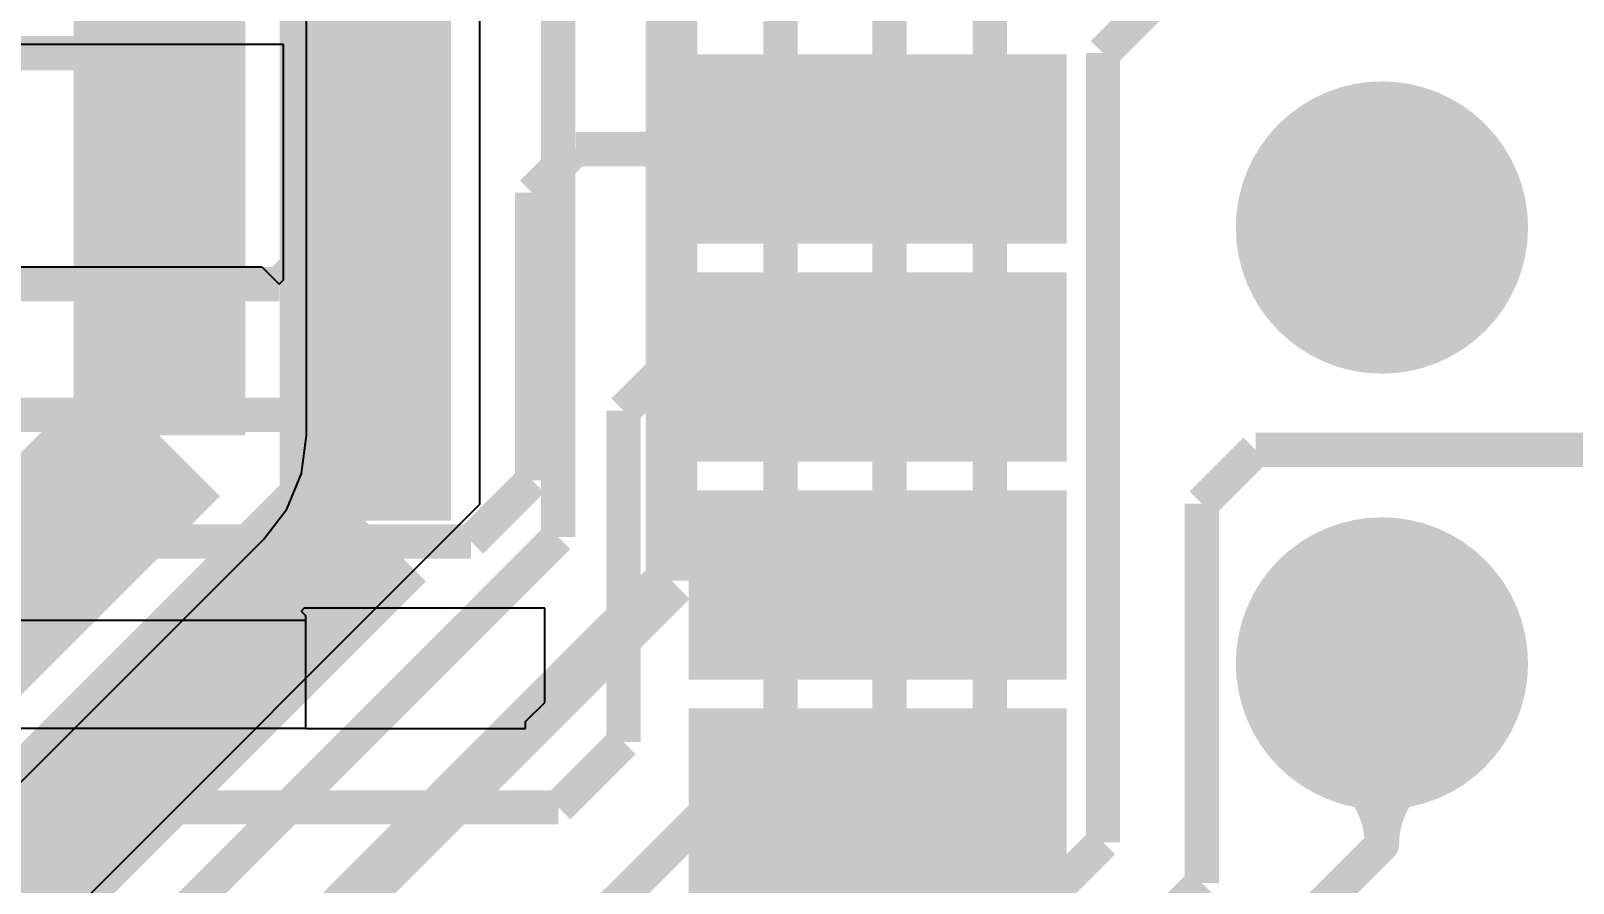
# Model space of a CAD drawing. Extents: x 56.2 to 141.8, y 48 to 96.4.
# Drawn here: x 121.62 to 130.6, y 77.38 to 82.35 of the extents above; entities that cross this region are included whole.
import ezdxf

# ---------------------------------------------------------------- set-up
doc = ezdxf.new("R2010")
doc.units = 0
doc.header["$MEASUREMENT"] = 0
doc.layers.get('0').update_dxf_attribs({"linetype": 'CONTINUOUS'})
doc.layers.get('Defpoints').update_dxf_attribs({"linetype": 'CONTINUOUS'})
for name, color, linetype in [('BOTTOMLAYER', 5, 'CONTINUOUS'), ('BOTTOMSOLDER', 6, 'CONTINUOUS'), ('MULTILAYER', 9, 'CONTINUOUS'), ('TOPLAYER', 1, 'CONTINUOUS'), ('TOPPASTE', 8, 'CONTINUOUS'), ('TOPSOLDER', 216, 'CONTINUOUS')]:
    doc.layers.add(name, color=color, linetype=linetype)
doc.dimstyles.get("Standard").update_dxf_attribs({"dimtxt": 1, "dimasz": 0.18, "dimexe": 0.18, "dimexo": 0.0625, "dimgap": 0.09, "dimtad": 0, "dimtih": 1, "dimtoh": 1, "dimzin": 0, "dimdsep": 46, "dimtxsty": 'Standard', "dimcen": 0.09, "dimclrd": 1, "dimclre": 1, "dimclrt": 3, "dimadec": 0, "dimazin": 0, "dimtfac": 1, "dimtofl": 0, "dimtmove": 0, "dimatfit": 3, "dimfxl": 1, "dimtolj": 1, "dimtzin": 0, "dimarcsym": 0})

# ---------------------------------------------------------------- blocks, each defined once
blk = doc.blocks.new('*D1')
at = {"color": 1, "linetype": 'Continuous', "lineweight": -2, "transparency": 16777216}
for p, q in [((129.5517, 86.2838), (140.2939, 86.2838)), ((140.1139, 86.1038), (140.1139, 77.9838)), ((140.1139, 68.6838), (140.1139, 76.8038)), ((129.5517, 68.5038), (140.2939, 68.5038))]:
    blk.add_line(p, q, dxfattribs=at)
at = {"color": 1, "linetype": 'Continuous', "transparency": 16777216}
for points in [[(140.0839, 86.1038), (140.1439, 86.1038), (140.1139, 86.2838)], [(140.0839, 68.6838), (140.1439, 68.6838), (140.1139, 68.5038)]]:
    blk.add_solid(points, dxfattribs=at)
at = {"layer": 'Defpoints', "color": 0, "linetype": 'Continuous', "transparency": 16777216}
for p in [(129.4892, 86.2838), (129.4892, 68.5038), (140.1139, 68.5038)]:
    blk.add_point(p, dxfattribs=at)
at = {"color": 3, "linetype": 'Continuous', "transparency": 16777216, "insert": (140.1139, 77.3938), "char_height": 1, "attachment_point": 5}
blk.add_mtext('\\A1;17.78', dxfattribs=at)

msp = doc.modelspace()

# ---------------------------------------------------------------- linework, layer by layer
at = {"layer": 'BOTTOMLAYER'}
for p, q in [((124.229785, 88.684552), (124.229785, 79.590448)), ((123.221709, 79.992431), (123.221709, 84.112204)), ((123.192497, 79.770536), (123.221709, 79.992431)), ((123.106848, 79.563763), (123.192497, 79.770536)), ((124.229785, 79.590448), (121.189168, 76.549832)), ((122.970602, 79.386204), (123.106848, 79.563763)), ((118.586334, 75.001935), (122.970602, 79.386204))]:
    msp.add_line(p, q, dxfattribs=at)
for points, const_width in [([(125.349, 79.1464), (125.349, 90.1446)], 0.299999), ([(124.6886, 79.4004), (124.6886, 88.8746)], 0.2), ([(125.984, 78.232), (125.984, 85.852)], 0.2), ([(123.564376, 79.495376), (123.564376, 84.995024)], 1.000001), ([(122.364376, 79.992431), (122.364376, 84.112224)], 1.000001), ([(126.619, 78.0542), (126.619, 84.5566)], 0.2), ([(127.2032, 77.8002), (127.2032, 83.2358)], 0.2), ([(127.8636, 82.2198), (128.2446, 82.6008)], 0.2), ([(127.8636, 77.6224), (127.8636, 82.2198)], 0.2), ([(117.729, 75.357055), (122.364376, 79.992431)], 1.000001), ([(128.4392, 79.595), (128.7526, 79.9084)], 0.2), ([(128.7526, 79.9084), (130.7338, 79.9084)], 0.2), ([(119.253, 75.184), (123.564376, 79.495376)], 1.000001), ([(128.4392, 77.3852), (128.4392, 79.595)], 0.2), ([(121.5136, 76.2254), (124.6886, 79.4004)], 0.2), ([(122.1994, 75.9968), (125.349, 79.1464)], 0.299999), ([(129.4892, 77.608725), (129.4892, 78.6638)], 0.2), ([(124.7394, 76.9874), (125.984, 78.232)], 0.2), ([(124.968, 76.4032), (126.619, 78.0542)], 0.2), ([(125.2474, 75.8444), (127.2032, 77.8002)], 0.2), ([(125.5268, 75.2856), (127.8636, 77.6224)], 0.2), ([(125.896075, 74.0156), (129.4892, 77.608725)], 0.2), ([(125.6878, 74.6338), (128.4392, 77.3852)], 0.2)]:
    msp.add_lwpolyline(points, dxfattribs=dict(at, const_width=const_width))
for points, const_width in [([(129.114199, 81.2038, 1), (129.864201, 81.2038, 1)], 0.749999), ([(129.114199, 78.6638, 1), (129.864201, 78.6638, 1)], 0.749999), ([(122.4812, 78.613, 1), (122.7812, 78.613, 1)], 0.299999), ([(129.146879, 78.083242, 1), (129.246879, 78.083242, 1)], 0.1), ([(129.146879, 78.083242, 1), (129.246879, 78.083242, 1)], 0.1), ([(129.146879, 78.083242, 1), (129.246879, 78.083242, 1)], 0.1), ([(129.146879, 78.083242, 1), (129.246879, 78.083242, 1)], 0.1), ([(129.146879, 78.083242, 1), (129.246879, 78.083242, 1)], 0.1), ([(129.146879, 78.083242, 1), (129.246879, 78.083242, 1)], 0.1), ([(129.146879, 78.083242, 1), (129.246879, 78.083242, 1)], 0.1), ([(129.146879, 78.083242, 1), (129.246879, 78.083242, 1)], 0.1), ([(129.146879, 78.083242, 1), (129.246879, 78.083242, 1)], 0.1), ([(129.146879, 78.083242, 1), (129.246879, 78.083242, 1)], 0.1), ([(129.146879, 78.083242, 1), (129.246879, 78.083242, 1)], 0.1), ([(129.731521, 78.083242, 1), (129.831521, 78.083242, 1)], 0.1), ([(129.731521, 78.083242, 1), (129.831521, 78.083242, 1)], 0.1), ([(129.731521, 78.083242, 1), (129.831521, 78.083242, 1)], 0.1), ([(129.731521, 78.083242, 1), (129.831521, 78.083242, 1)], 0.1), ([(129.731521, 78.083242, 1), (129.831521, 78.083242, 1)], 0.1), ([(129.731521, 78.083242, 1), (129.831521, 78.083242, 1)], 0.1), ([(129.731521, 78.083242, 1), (129.831521, 78.083242, 1)], 0.1), ([(129.731521, 78.083242, 1), (129.831521, 78.083242, 1)], 0.1), ([(129.731521, 78.083242, 1), (129.831521, 78.083242, 1)], 0.1), ([(129.731521, 78.083242, 1), (129.831521, 78.083242, 1)], 0.1), ([(129.731521, 78.083242, 1), (129.831521, 78.083242, 1)], 0.1), ([(129.4392, 77.608768, 1), (129.5392, 77.608768, 1)], 0.1), ([(129.4392, 77.608768, 1), (129.5392, 77.608768, 1)], 0.1), ([(129.4392, 77.608768, 1), (129.5392, 77.608768, 1)], 0.1), ([(129.4392, 77.608768, 1), (129.5392, 77.608768, 1)], 0.1), ([(129.4392, 77.608768, 1), (129.5392, 77.608768, 1)], 0.1), ([(129.4392, 77.608768, 1), (129.5392, 77.608768, 1)], 0.1), ([(129.4392, 77.608768, 1), (129.5392, 77.608768, 1)], 0.1), ([(129.4392, 77.608768, 1), (129.5392, 77.608768, 1)], 0.1), ([(129.4392, 77.608768, 1), (129.5392, 77.608768, 1)], 0.1), ([(129.4392, 77.608768, 1), (129.5392, 77.608768, 1)], 0.1), ([(129.4392, 77.608768, 1), (129.5392, 77.608768, 1)], 0.1), ([(129.4392, 77.608768, 1), (129.5392, 77.608768, 1)], 0.1), ([(129.4392, 77.608768, 1), (129.5392, 77.608768, 1)], 0.1), ([(129.4392, 77.608768, 1), (129.5392, 77.608768, 1)], 0.1), ([(129.4392, 77.608768, 1), (129.5392, 77.608768, 1)], 0.1), ([(129.4392, 77.608768, 1), (129.5392, 77.608768, 1)], 0.1), ([(129.4392, 77.608768, 1), (129.5392, 77.608768, 1)], 0.1), ([(129.4392, 77.608768, 1), (129.5392, 77.608768, 1)], 0.1), ([(129.4392, 77.608768, 1), (129.5392, 77.608768, 1)], 0.1), ([(129.4392, 77.608768, 1), (129.5392, 77.608768, 1)], 0.1), ([(129.4392, 77.608768, 1), (129.5392, 77.608768, 1)], 0.1), ([(129.4392, 77.608768, 1), (129.5392, 77.608768, 1)], 0.1)]:
    msp.add_lwpolyline(points, format="xyb", close=True, dxfattribs=dict(at, const_width=const_width))
at = {"layer": 'BOTTOMLAYER', "const_width": 0.2}
for points in [[(129.196879, 78.083242, -0.28332), (129.4892, 77.608768)], [(129.196879, 78.083242, -0.28332), (129.4892, 77.608768)], [(129.196879, 78.083242, -0.28332), (129.4892, 77.608768)], [(129.196879, 78.083242, -0.28332), (129.4892, 77.608768)], [(129.196879, 78.083242, -0.28332), (129.4892, 77.608768)], [(129.196879, 78.083242, -0.28332), (129.4892, 77.608768)], [(129.196879, 78.083242, -0.28332), (129.4892, 77.608768)], [(129.196879, 78.083242, -0.28332), (129.4892, 77.608768)], [(129.196879, 78.083242, -0.28332), (129.4892, 77.608768)], [(129.196879, 78.083242, -0.28332), (129.4892, 77.608768)], [(129.196879, 78.083242, -0.28332), (129.4892, 77.608768)], [(129.4892, 77.608768, -0.28332), (129.781521, 78.083242)], [(129.4892, 77.608768, -0.28332), (129.781521, 78.083242)], [(129.4892, 77.608768, -0.28332), (129.781521, 78.083242)], [(129.4892, 77.608768, -0.28332), (129.781521, 78.083242)], [(129.4892, 77.608768, -0.28332), (129.781521, 78.083242)], [(129.4892, 77.608768, -0.28332), (129.781521, 78.083242)], [(129.4892, 77.608768, -0.28332), (129.781521, 78.083242)], [(129.4892, 77.608768, -0.28332), (129.781521, 78.083242)], [(129.4892, 77.608768, -0.28332), (129.781521, 78.083242)], [(129.4892, 77.608768, -0.28332), (129.781521, 78.083242)], [(129.4892, 77.608768, -0.28332), (129.781521, 78.083242)]]:
    msp.add_lwpolyline(points, format="xyb", dxfattribs=at)
at = {"layer": 'BOTTOMSOLDER'}
for points, const_width in [([(129.063399, 81.2038, 1), (129.915001, 81.2038, 1)], 0.851598), ([(129.063399, 78.6638, 1), (129.915001, 78.6638, 1)], 0.851598), ([(122.4304, 78.613, 1), (122.832, 78.613, 1)], 0.401599)]:
    msp.add_lwpolyline(points, format="xyb", close=True, dxfattribs=dict(at, const_width=const_width))
at = {"layer": 'MULTILAYER'}
for points, const_width in [([(129.114199, 81.2038, 1), (129.864201, 81.2038, 1)], 0.749999), ([(129.114199, 78.6638, 1), (129.864201, 78.6638, 1)], 0.749999), ([(122.4812, 78.613, 1), (122.7812, 78.613, 1)], 0.299999)]:
    msp.add_lwpolyline(points, format="xyb", close=True, dxfattribs=dict(at, const_width=const_width))
at = {"layer": 'TOPLAYER'}
for p, q in [((123.0884, 82.2706), (120.4214, 82.2706)), ((123.0884, 80.899), (123.0884, 82.2706)), ((120.142, 80.9752), (122.9614, 80.9752)), ((122.9614, 80.9752), (123.063, 80.8736)), ((123.063, 80.8736), (123.0884, 80.899)), ((123.207922, 78.986522), (123.19, 78.9686)), ((123.19, 78.9686), (123.2154, 78.9432)), ((124.610785, 78.986522), (123.207922, 78.986522)), ((123.2154, 78.9432), (123.2154, 78.2828)), ((124.610785, 78.437354), (124.610785, 78.986522)), ((120.687704, 78.916185), (123.2154, 78.916185)), ((123.2154, 78.916185), (123.2154, 78.284415)), ((124.498552, 78.325121), (124.610785, 78.437354)), ((124.498552, 78.284415), (124.498552, 78.325121)), ((123.2154, 78.284415), (114.998104, 78.284415)), ((123.2154, 78.2828), (123.217015, 78.284415)), ((123.217015, 78.284415), (124.498552, 78.284415))]:
    msp.add_line(p, q, dxfattribs=at)
at = {"layer": 'TOPLAYER', "const_width": 0.2}
for points in [[(123.3424, 81.153), (123.3424, 85.0392)], [(122.0216, 82.2198), (122.7582, 82.9564)], [(123.9012, 80.5434), (123.9012, 82.6262)], [(120.3452, 82.2198), (122.0216, 82.2198)], [(124.5362, 81.407), (124.7902, 81.661)], [(124.7902, 81.661), (126.551182, 81.661)], [(124.5362, 79.7306), (124.5362, 81.407)], [(123.063, 80.8736), (123.3424, 81.153)], [(121.031, 80.8736), (123.063, 80.8736)], [(123.4694, 80.1116), (123.9012, 80.5434)], [(125.0696, 80.137), (125.2728, 80.3402)], [(125.2728, 80.3402), (127, 80.3402)], [(120.8024, 80.1116), (123.4694, 80.1116)], [(125.0696, 78.2066), (125.0696, 80.137)], [(124.1806, 79.375), (124.5362, 79.7306)], [(120.2944, 79.375), (124.1806, 79.375)], [(124.6886, 77.8256), (125.0696, 78.2066)], [(114.6048, 77.8256), (124.6886, 77.8256)]]:
    msp.add_lwpolyline(points, dxfattribs=at)
for points in [[(125.753701, 81.90852, -0.198912), (125.15613, 81.661)], [(125.753701, 81.90852, -0.198912), (125.15613, 81.661)], [(125.753701, 81.90852, -0.198912), (125.15613, 81.661)], [(125.753701, 81.90852, -0.198912), (125.15613, 81.661)], [(125.753701, 81.90852, -0.198912), (125.15613, 81.661)], [(125.753701, 81.90852, -0.198912), (125.15613, 81.661)], [(125.753701, 81.90852, -0.198912), (125.15613, 81.661)], [(125.753701, 81.90852, -0.198912), (125.15613, 81.661)], [(125.753701, 81.90852, -0.198912), (125.15613, 81.661)], [(125.753701, 81.90852, -0.198912), (125.15613, 81.661)], [(125.753701, 81.90852, -0.198912), (125.15613, 81.661)], [(125.753701, 81.90852, -0.198912), (125.15613, 81.661)], [(125.753701, 81.90852, -0.198912), (125.15613, 81.661)], [(125.753701, 81.90852, -0.198912), (125.15613, 81.661)], [(125.156255, 81.661, -0.198912), (125.753701, 81.41353)], [(125.156255, 81.661, -0.198912), (125.753701, 81.41353)], [(125.156255, 81.661, -0.198912), (125.753701, 81.41353)], [(125.156255, 81.661, -0.198912), (125.753701, 81.41353)], [(125.156255, 81.661, -0.198912), (125.753701, 81.41353)], [(125.156255, 81.661, -0.198912), (125.753701, 81.41353)], [(125.156255, 81.661, -0.198912), (125.753701, 81.41353)], [(125.156255, 81.661, -0.198912), (125.753701, 81.41353)], [(125.156255, 81.661, -0.198912), (125.753701, 81.41353)], [(125.156255, 81.661, -0.198912), (125.753701, 81.41353)], [(125.156255, 81.661, -0.198912), (125.753701, 81.41353)], [(125.156255, 81.661, -0.198912), (125.753701, 81.41353)], [(125.156255, 81.661, -0.198912), (125.753701, 81.41353)], [(125.156255, 81.661, -0.198912), (125.753701, 81.41353)], [(125.705507, 80.578312, -0.256989), (125.272828, 80.3402)], [(125.705507, 80.578312, -0.256989), (125.272828, 80.3402)], [(125.705507, 80.578312, -0.256989), (125.272828, 80.3402)], [(125.705507, 80.578312, -0.256989), (125.272828, 80.3402)], [(125.705507, 80.578312, -0.256989), (125.272828, 80.3402)], [(125.705507, 80.578312, -0.256989), (125.272828, 80.3402)], [(125.278896, 80.3402, -0.198912), (125.753701, 80.14353)], [(125.278896, 80.3402, -0.198912), (125.753701, 80.14353)], [(125.278896, 80.3402, -0.198912), (125.753701, 80.14353)], [(125.278896, 80.3402, -0.198912), (125.753701, 80.14353)], [(125.278896, 80.3402, -0.198912), (125.753701, 80.14353)], [(125.278896, 80.3402, -0.198912), (125.753701, 80.14353)]]:
    msp.add_lwpolyline(points, format="xyb", dxfattribs=at)
at = {"layer": 'TOPLAYER'}
for points, const_width in [([(125.703701, 81.90852, 1), (125.803701, 81.90852, 1)], 0.1), ([(125.703701, 81.90852, 1), (125.803701, 81.90852, 1)], 0.1), ([(125.703701, 81.90852, 1), (125.803701, 81.90852, 1)], 0.1), ([(125.703701, 81.90852, 1), (125.803701, 81.90852, 1)], 0.1), ([(125.703701, 81.90852, 1), (125.803701, 81.90852, 1)], 0.1), ([(125.703701, 81.90852, 1), (125.803701, 81.90852, 1)], 0.1), ([(125.703701, 81.90852, 1), (125.803701, 81.90852, 1)], 0.1), ([(125.703701, 81.90852, 1), (125.803701, 81.90852, 1)], 0.1), ([(125.703701, 81.90852, 1), (125.803701, 81.90852, 1)], 0.1), ([(125.703701, 81.90852, 1), (125.803701, 81.90852, 1)], 0.1), ([(125.703701, 81.90852, 1), (125.803701, 81.90852, 1)], 0.1), ([(125.703701, 81.90852, 1), (125.803701, 81.90852, 1)], 0.1), ([(125.703701, 81.90852, 1), (125.803701, 81.90852, 1)], 0.1), ([(125.703701, 81.90852, 1), (125.803701, 81.90852, 1)], 0.1), ([(129.114199, 81.2038, 1), (129.864201, 81.2038, 1)], 0.749999), ([(125.10613, 81.661, 1), (125.20613, 81.661, 1)], 0.1), ([(125.10613, 81.661, 1), (125.20613, 81.661, 1)], 0.1), ([(125.10613, 81.661, 1), (125.20613, 81.661, 1)], 0.1), ([(125.10613, 81.661, 1), (125.20613, 81.661, 1)], 0.1), ([(125.10613, 81.661, 1), (125.20613, 81.661, 1)], 0.1), ([(125.10613, 81.661, 1), (125.20613, 81.661, 1)], 0.1), ([(125.10613, 81.661, 1), (125.20613, 81.661, 1)], 0.1), ([(125.10613, 81.661, 1), (125.20613, 81.661, 1)], 0.1), ([(125.10613, 81.661, 1), (125.20613, 81.661, 1)], 0.1), ([(125.10613, 81.661, 1), (125.20613, 81.661, 1)], 0.1), ([(125.10613, 81.661, 1), (125.20613, 81.661, 1)], 0.1), ([(125.10613, 81.661, 1), (125.20613, 81.661, 1)], 0.1), ([(125.10613, 81.661, 1), (125.20613, 81.661, 1)], 0.1), ([(125.10613, 81.661, 1), (125.20613, 81.661, 1)], 0.1), ([(125.106255, 81.661, 1), (125.206255, 81.661, 1)], 0.1), ([(125.106255, 81.661, 1), (125.206255, 81.661, 1)], 0.1), ([(125.106255, 81.661, 1), (125.206255, 81.661, 1)], 0.1), ([(125.106255, 81.661, 1), (125.206255, 81.661, 1)], 0.1), ([(125.106255, 81.661, 1), (125.206255, 81.661, 1)], 0.1), ([(125.106255, 81.661, 1), (125.206255, 81.661, 1)], 0.1), ([(125.106255, 81.661, 1), (125.206255, 81.661, 1)], 0.1), ([(125.106255, 81.661, 1), (125.206255, 81.661, 1)], 0.1), ([(125.106255, 81.661, 1), (125.206255, 81.661, 1)], 0.1), ([(125.106255, 81.661, 1), (125.206255, 81.661, 1)], 0.1), ([(125.106255, 81.661, 1), (125.206255, 81.661, 1)], 0.1), ([(125.106255, 81.661, 1), (125.206255, 81.661, 1)], 0.1), ([(125.106255, 81.661, 1), (125.206255, 81.661, 1)], 0.1), ([(125.106255, 81.661, 1), (125.206255, 81.661, 1)], 0.1), ([(125.703701, 81.41353, 1), (125.803701, 81.41353, 1)], 0.1), ([(125.703701, 81.41353, 1), (125.803701, 81.41353, 1)], 0.1), ([(125.703701, 81.41353, 1), (125.803701, 81.41353, 1)], 0.1), ([(125.703701, 81.41353, 1), (125.803701, 81.41353, 1)], 0.1), ([(125.703701, 81.41353, 1), (125.803701, 81.41353, 1)], 0.1), ([(125.703701, 81.41353, 1), (125.803701, 81.41353, 1)], 0.1), ([(125.703701, 81.41353, 1), (125.803701, 81.41353, 1)], 0.1), ([(125.703701, 81.41353, 1), (125.803701, 81.41353, 1)], 0.1), ([(125.703701, 81.41353, 1), (125.803701, 81.41353, 1)], 0.1), ([(125.703701, 81.41353, 1), (125.803701, 81.41353, 1)], 0.1), ([(125.703701, 81.41353, 1), (125.803701, 81.41353, 1)], 0.1), ([(125.703701, 81.41353, 1), (125.803701, 81.41353, 1)], 0.1), ([(125.703701, 81.41353, 1), (125.803701, 81.41353, 1)], 0.1), ([(125.703701, 81.41353, 1), (125.803701, 81.41353, 1)], 0.1), ([(125.655507, 80.578312, 1), (125.755507, 80.578312, 1)], 0.1), ([(125.655507, 80.578312, 1), (125.755507, 80.578312, 1)], 0.1), ([(125.655507, 80.578312, 1), (125.755507, 80.578312, 1)], 0.1), ([(125.655507, 80.578312, 1), (125.755507, 80.578312, 1)], 0.1), ([(125.655507, 80.578312, 1), (125.755507, 80.578312, 1)], 0.1), ([(125.655507, 80.578312, 1), (125.755507, 80.578312, 1)], 0.1), ([(125.222828, 80.3402, 1), (125.322828, 80.3402, 1)], 0.1), ([(125.222828, 80.3402, 1), (125.322828, 80.3402, 1)], 0.1), ([(125.222828, 80.3402, 1), (125.322828, 80.3402, 1)], 0.1), ([(125.222828, 80.3402, 1), (125.322828, 80.3402, 1)], 0.1), ([(125.222828, 80.3402, 1), (125.322828, 80.3402, 1)], 0.1), ([(125.222828, 80.3402, 1), (125.322828, 80.3402, 1)], 0.1), ([(125.228896, 80.3402, 1), (125.328896, 80.3402, 1)], 0.1), ([(125.228896, 80.3402, 1), (125.328896, 80.3402, 1)], 0.1), ([(125.228896, 80.3402, 1), (125.328896, 80.3402, 1)], 0.1), ([(125.228896, 80.3402, 1), (125.328896, 80.3402, 1)], 0.1), ([(125.228896, 80.3402, 1), (125.328896, 80.3402, 1)], 0.1), ([(125.228896, 80.3402, 1), (125.328896, 80.3402, 1)], 0.1), ([(125.703701, 80.14353, 1), (125.803701, 80.14353, 1)], 0.1), ([(125.703701, 80.14353, 1), (125.803701, 80.14353, 1)], 0.1), ([(125.703701, 80.14353, 1), (125.803701, 80.14353, 1)], 0.1), ([(125.703701, 80.14353, 1), (125.803701, 80.14353, 1)], 0.1), ([(125.703701, 80.14353, 1), (125.803701, 80.14353, 1)], 0.1), ([(125.703701, 80.14353, 1), (125.803701, 80.14353, 1)], 0.1), ([(129.114199, 78.6638, 1), (129.864201, 78.6638, 1)], 0.749999), ([(122.4812, 78.613, 1), (122.7812, 78.613, 1)], 0.299999)]:
    msp.add_lwpolyline(points, format="xyb", close=True, dxfattribs=dict(at, const_width=const_width))
for points in [[(127.55118, 82.111012), (125.551184, 82.111012), (127.55118, 81.210988), (125.551184, 81.210988)], [(127.55118, 80.841012), (125.551184, 80.841012), (127.55118, 79.940988), (125.551184, 79.940988)], [(127.55118, 79.571012), (125.551184, 79.571012), (127.55118, 78.670988), (125.551184, 78.670988)], [(127.55118, 78.301012), (125.551184, 78.301012), (127.55118, 77.400988), (125.551184, 77.400988)]]:
    msp.add_solid(points, dxfattribs=at)
at = {"layer": 'TOPPASTE'}
for points in [[(127.55118, 82.111012), (125.551184, 82.111012), (127.55118, 81.210988), (125.551184, 81.210988)], [(127.55118, 80.841012), (125.551184, 80.841012), (127.55118, 79.940988), (125.551184, 79.940988)], [(127.55118, 79.571012), (125.551184, 79.571012), (127.55118, 78.670988), (125.551184, 78.670988)], [(127.55118, 78.301012), (125.551184, 78.301012), (127.55118, 77.400988), (125.551184, 77.400988)]]:
    msp.add_solid(points, dxfattribs=at)
at = {"layer": 'TOPSOLDER'}
for points, const_width in [([(129.063399, 81.2038, 1), (129.915001, 81.2038, 1)], 0.851598), ([(129.063399, 78.6638, 1), (129.915001, 78.6638, 1)], 0.851598), ([(122.4304, 78.613, 1), (122.832, 78.613, 1)], 0.401599)]:
    msp.add_lwpolyline(points, format="xyb", close=True, dxfattribs=dict(at, const_width=const_width))
for points in [[(127.65278, 82.212612), (125.449584, 82.212612), (127.65278, 81.109388), (125.449584, 81.109388)], [(127.65278, 80.942612), (125.449584, 80.942612), (127.65278, 79.839388), (125.449584, 79.839388)], [(127.65278, 79.672612), (125.449584, 79.672612), (127.65278, 78.569388), (125.449584, 78.569388)], [(127.65278, 78.402612), (125.449584, 78.402612), (127.65278, 77.299388), (125.449584, 77.299388)]]:
    msp.add_solid(points, dxfattribs=at)

# ---------------------------------------------------------------- dimensions: what is measured, and where the dimension line sits
at = {"linetype": 'Continuous'}
dim = msp.add_linear_dim(base=(140.113878, 68.503803), p1=(129.4892, 86.2838), p2=(129.4892, 68.503803), angle=90, dimstyle='Standard', dxfattribs=at)
dim.commit()
dim.dimension.update_dxf_attribs({"geometry": '*D1', "text_midpoint": (140.113878, 77.393802)})

doc.saveas('drawing.dxf')
